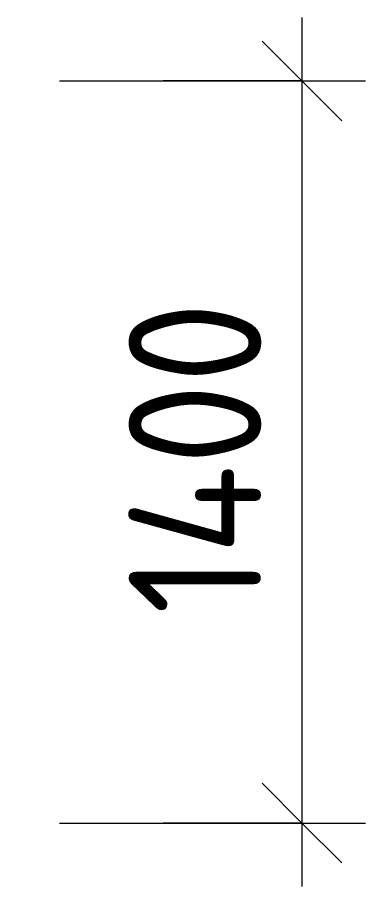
# Model space of a CAD drawing. Header units: millimetres. Extents: x -3708 to 187246, y -8553 to 29000.
# Drawn here: x 38719 to 39375, y 12005 to 13645 of the extents above; entities that cross this region are included whole.
import ezdxf

# ---------------------------------------------------------------- set-up
doc = ezdxf.new("R2010")
doc.units = ezdxf.units.MM
doc.layers.add('A-ANNO-DIMS', color=7, linetype='Continuous', lineweight=9)
doc.layers.add('A-ANNO-DIMS-100', color=7, linetype='Continuous', lineweight=9)
doc.styles.add('ISOCPEUR', font='isocpeur.ttf', dxfattribs={"width": 0.9, "height": 250})
doc.dimstyles.new('ISO-2_5_0_9К_БОЛЬШОЙ', dxfattribs={"dimscale": 304.8, "dimtxt": 248.995294, "dimasz": 0.492126, "dimexe": 0.393701, "dimexo": 0.984252, "dimgap": 0, "dimtad": 1, "dimdec": 0, "dimrnd": 10, "dimzin": 0, "dimdsep": 46, "dimtxsty": 'ISOCPEUR', "dimblk1": 'OBLIQUE', "dimblk2": 'OBLIQUE', "dimsah": 1, "dimcen": 0.09, "dimdle": 0.393701, "dimazin": 0, "dimtfac": 1, "dimtdec": 4, "dimtix": 1, "dimtmove": 0, "dimatfit": 3, "dimfxl": 1, "dimtvp": 1, "dimtolj": 1, "dimtzin": 0, "dimarcsym": 2})

# ---------------------------------------------------------------- blocks, each defined once
blk = doc.blocks.new('DIMBLOCK37-План заполнения и маркировки дверных проемов 1 этажа в осях 1-12')
at = {"layer": 'A-ANNO-DIMS-100'}
for p, q in [((39254.9, 13645), (39254.9, 12005)), ((38798, 13525), (39374.9, 13525)), ((39254.9, 13525), (38993.5, 13525)), ((38798, 12125), (39374.9, 12125)), ((39254.9, 12125), (38993.5, 12125))]:
    blk.add_line(p, q, dxfattribs=at)
at = {"layer": 'A-ANNO-DIMS-100', "lineweight": 20}
for p, q in [((39254.9, 13525), (39179.9, 13600)), ((39254.9, 13525), (39329.9, 13450)), ((39254.9, 12125), (39179.9, 12200)), ((39254.9, 12125), (39329.9, 12050))]:
    blk.add_line(p, q, dxfattribs=at)
at = {"layer": 'A-ANNO-DIMS-100', "color": 0, "insert": (38928.3, 12518.5), "char_height": 250, "width": 735.494, "attachment_point": 1, "rotation": 90, "line_spacing_factor": 1.149209, "style": 'ISOCPEUR'}
blk.add_mtext('1400', dxfattribs=at)
blk = doc.blocks.new('_Oblique')
at = {"color": 0, "linetype": 'ByBlock', "lineweight": -2}
blk.add_line((-0.5, -0.5), (0.5, 0.5), dxfattribs=at)

msp = doc.modelspace()

# ---------------------------------------------------------------- dimensions: what is measured, and where the dimension line sits
at = {"layer": 'A-ANNO-DIMS'}
dim = msp.add_linear_dim(base=(39254.9, 12125), p1=(38498, 13525), p2=(38498, 12125), angle=90, dimstyle='ISO-2_5_0_9К_БОЛЬШОЙ', override={"dimpost": '<>', "dimfxl": 1400}, dxfattribs=at)
dim.commit()
dim.dimension.update_dxf_attribs({"geometry": 'DIMBLOCK37-План заполнения и маркировки дверных проемов 1 этажа в осях 1-12', "text_midpoint": (39129.9, 12825)})

doc.saveas('drawing.dxf')
